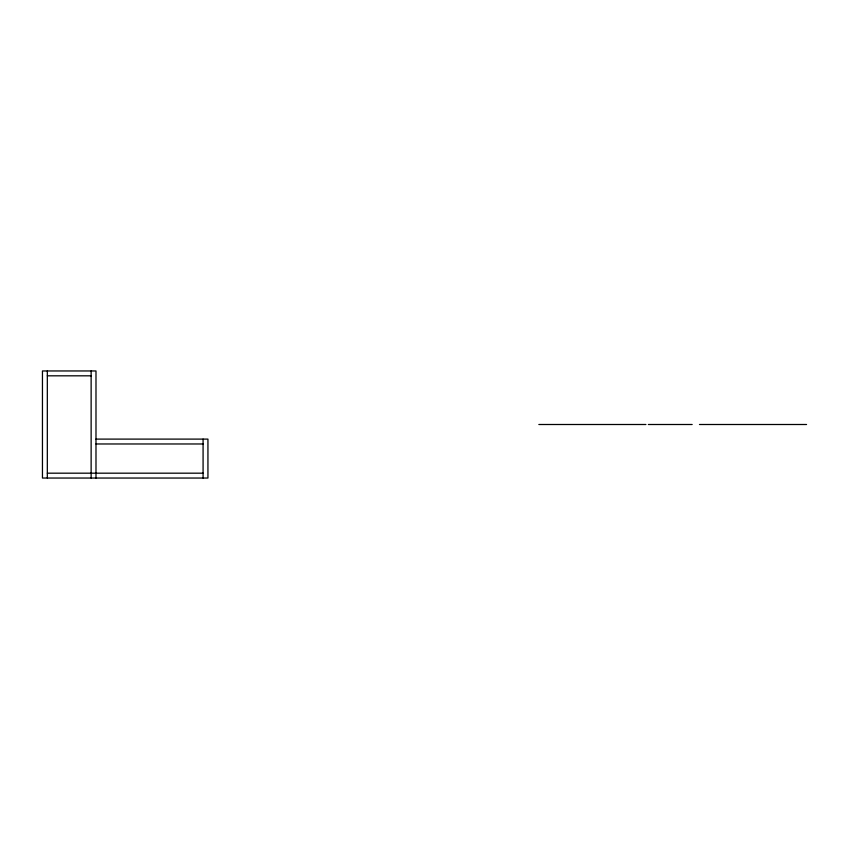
<?xml version="1.0" encoding="UTF-8"?>
<svg xmlns="http://www.w3.org/2000/svg" width="849" height="849" viewBox="0 0 849 849"><rect width="100%" height="100%" fill="white"/><g stroke="black" fill="none" stroke-linecap="round" stroke-linejoin="round"><path stroke-width="1.27" d="M47.321 375.82L91.13 375.82M538.839 424.5L645.919 424.5M648.36 424.5L692.168 424.5M699.47 424.5L806.55 424.5M95.99 439.103L207.941 439.103L207.941 478.04L42.45 478.04L42.45 370.96L95.99 370.96L95.99 478.04M95.99 443.974L203.081 443.974M47.321 473.18L203.081 473.18M203.081 439.103L203.081 478.04M91.13 370.96L91.13 478.04M47.321 370.96L47.321 478.04"/></g></svg>
